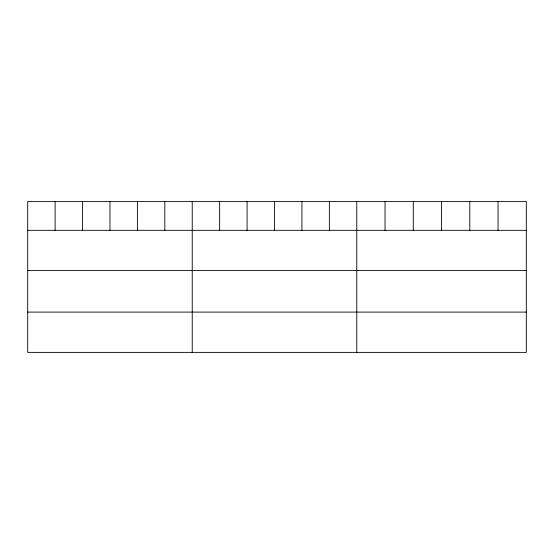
<?xml version="1.0" encoding="UTF-8"?>
<svg xmlns="http://www.w3.org/2000/svg" width="554" height="554" viewBox="0 0 554 554"><rect width="100%" height="100%" fill="white"/><g stroke="black" fill="none" stroke-linecap="round" stroke-linejoin="round"><path stroke-width="0.83" d="M526.3 230.312L526.3 352.386L27.7 352.386L27.7 201.614L526.3 201.614L526.3 230.312L27.7 230.312M27.7 270.594L526.3 270.594M27.7 312.096L526.3 312.096M498.046 201.614L498.046 230.312M469.792 201.614L469.792 230.312M441.538 201.614L441.538 230.312M413.284 201.614L413.284 230.312M385.03 201.614L385.03 230.312M356.776 201.614L356.776 352.386M329.353 201.614L329.353 230.312M301.93 201.614L301.93 230.312M274.507 201.614L274.507 230.312M247.084 201.614L247.084 230.312M219.661 201.614L219.661 230.312M192.238 201.614L192.238 352.386M164.815 201.614L164.815 230.312M137.392 201.614L137.392 230.312M109.969 201.614L109.969 230.312M82.546 201.614L82.546 230.312M55.123 201.614L55.123 230.312"/></g></svg>
